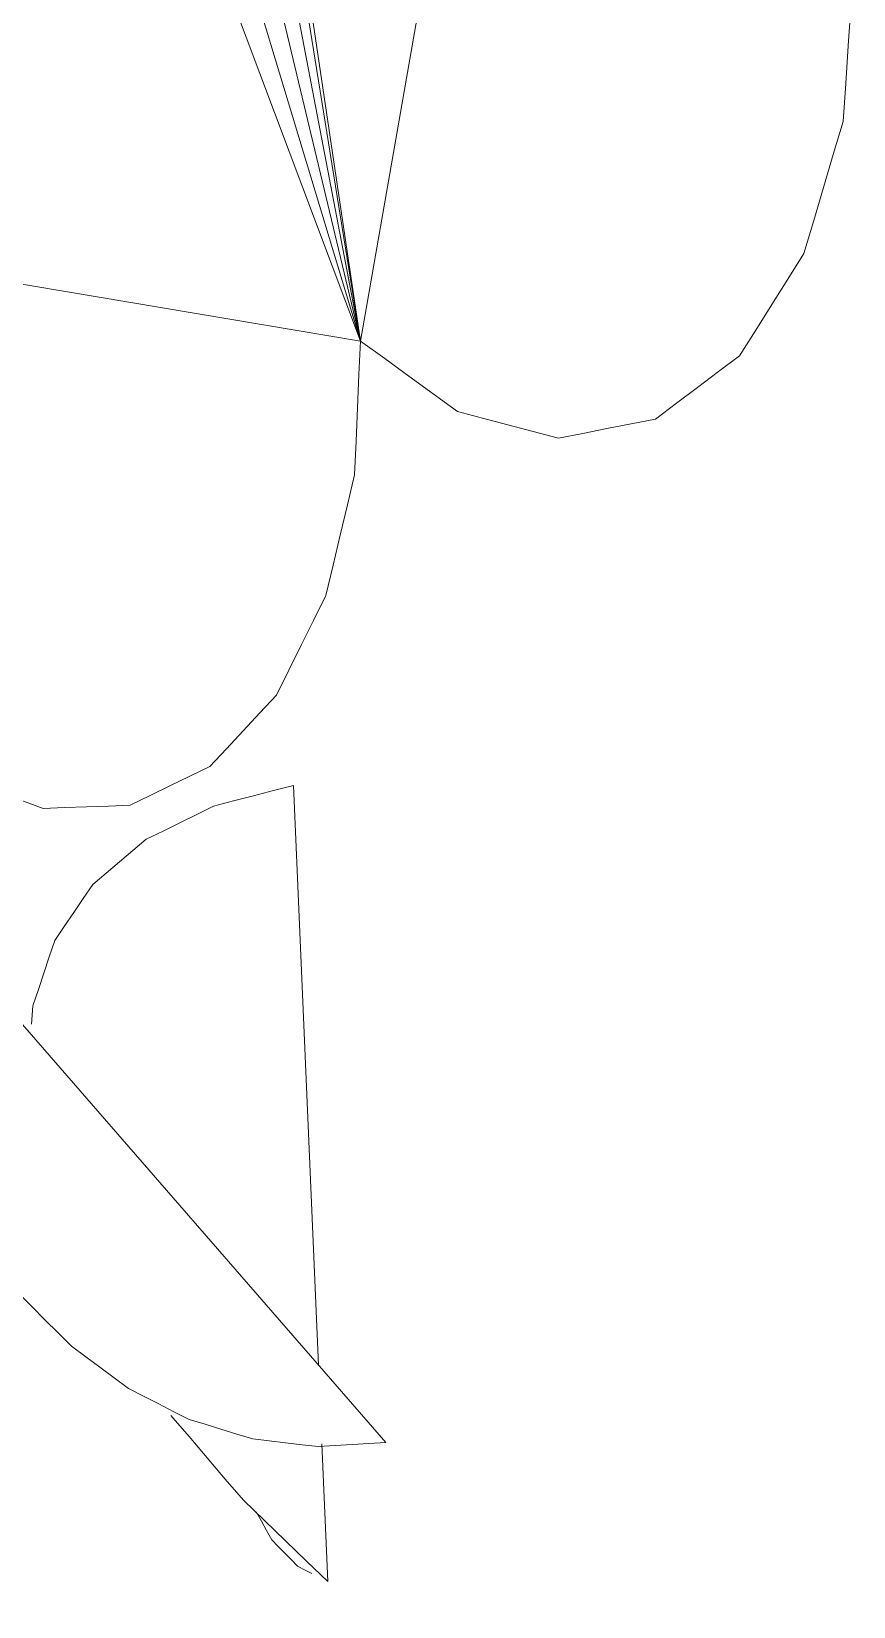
# Model space of a CAD drawing. Header units: metres. Extents: x 13.9 to 26.7, y -0.2 to 3.2.
# Drawn here: x 21.3526 to 21.3887, y 1.9272 to 1.9963 of the extents above; entities that cross this region are included whole.
import ezdxf

# ---------------------------------------------------------------- set-up
doc = ezdxf.new("R2010")
doc.units = ezdxf.units.M
doc.layers.add('Importações nas famílias', color=10, linetype='Continuous', lineweight=5)
doc.layers.add('Vegetação', color=7, linetype='Continuous', lineweight=5)

# ---------------------------------------------------------------- blocks, each defined once
blk = doc.blocks.new('Planta_pergolado_12200 - plantas pergolado_skp_Component_12-V3420-Corte 1')
at = {"layer": 'Importações nas famílias'}
for p, q in [((21.364132, 1.963221), (21.365228, 1.937763)), ((21.352634, 1.952739), (21.352691, 1.953544)), ((21.365377, 1.934307), (21.365638, 1.928255))]:
    blk.add_line(p, q, dxfattribs=at)
at = {"layer": 'Importações nas famílias', "flags": 128}
for points in [[(21.360624, 1.962314), (21.361501, 1.962541), (21.362378, 1.962767), (21.363255, 1.962994), (21.364132, 1.963221)], [(21.357664, 1.960852), (21.358404, 1.961217), (21.359144, 1.961583), (21.359884, 1.961948), (21.360624, 1.962314)], [(21.355321, 1.95887), (21.355906, 1.959366), (21.356492, 1.959861), (21.357078, 1.960356), (21.357664, 1.960852)], [(21.35365, 1.956415), (21.354068, 1.957029), (21.354485, 1.957643), (21.354903, 1.958256), (21.355321, 1.95887)], [(21.352691, 1.953544), (21.35293, 1.954262), (21.35317, 1.954979), (21.35341, 1.955697), (21.35365, 1.956415)], [(21.361937, 1.931825), (21.361141, 1.932757), (21.360345, 1.93369), (21.359549, 1.934623), (21.358753, 1.935555)], [(21.365638, 1.928255), (21.364713, 1.929148), (21.363787, 1.93004), (21.362862, 1.930932), (21.361937, 1.931825)], [(21.362494, 1.931316), (21.362725, 1.930908), (21.362955, 1.930499), (21.363186, 1.93009)], [(21.363186, 1.93009), (21.363468, 1.9298), (21.36375, 1.92951), (21.364033, 1.92922), (21.364315, 1.92893)], [(21.364315, 1.92893), (21.364646, 1.928761), (21.364942, 1.92861)]]:
    blk.add_lwpolyline(points, dxfattribs=at)
blk = doc.blocks.new('Planta_pergolado_12200 - plantas pergolado_skp_Component_16-V3422-Corte 1')
blk.add_blockref('Planta_pergolado_12200 - plantas pergolado_skp_Component_12-V3420-Corte 1', (0, 0))
blk = doc.blocks.new('Planta_pergolado_12200 - plantas pergolado_skp_-V3429-Corte 1')
blk.add_blockref('Planta_pergolado_12200 - plantas pergolado_skp_Component_16-V3422-Corte 1', (0, 0))
blk = doc.blocks.new('Planta_pergolado_12200 - plantas pergolado_skp_-V3430-Corte 1')
blk.add_blockref('Planta_pergolado_12200 - plantas pergolado_skp_-V3429-Corte 1', (0, 0))
blk = doc.blocks.new('Planta_pergolado_12200 - plantas pergolado_skp_Component_12-V1120-Corte 1')
at = {"layer": 'Importações nas famílias'}
for p, q in [((16.469645, 1.90357), (16.494547, 1.932207)), ((16.49047, 1.917028), (16.489867, 1.916509))]:
    blk.add_line(p, q, dxfattribs=at)
at = {"layer": 'Importações nas famílias', "flags": 128}
for points in [[(16.493788, 1.927756), (16.493978, 1.928869), (16.494168, 1.929981), (16.494357, 1.931094), (16.494547, 1.932207)], [(16.494547, 1.932207), (16.494954, 1.93189), (16.49536, 1.931573), (16.495767, 1.931256), (16.496173, 1.930939)], [(16.496173, 1.930939), (16.496397, 1.930527), (16.496621, 1.930116), (16.496845, 1.929705), (16.497069, 1.929294)], [(16.497069, 1.929294), (16.497105, 1.928798), (16.497141, 1.928303), (16.497177, 1.927807), (16.497213, 1.927311)], [(16.492728, 1.923554), (16.492993, 1.924605), (16.493258, 1.925655), (16.493523, 1.926706), (16.493788, 1.927756)], [(16.497213, 1.927311), (16.49706, 1.926743), (16.496907, 1.926175), (16.496754, 1.925606), (16.496602, 1.925038)], [(16.496602, 1.925038), (16.496264, 1.92441), (16.495926, 1.923782), (16.495588, 1.923154), (16.49525, 1.922526)], [(16.491381, 1.919649), (16.491718, 1.920626), (16.492055, 1.921602), (16.492392, 1.922578), (16.492728, 1.923554)], [(16.49525, 1.922526), (16.494735, 1.921853), (16.49422, 1.921181), (16.493705, 1.920508), (16.49319, 1.919835)], [(16.48976, 1.916084), (16.490165, 1.916975), (16.49057, 1.917867), (16.490975, 1.918758), (16.491381, 1.919649)], [(16.49319, 1.919835), (16.49251, 1.919133), (16.49183, 1.918432), (16.49115, 1.91773), (16.49047, 1.917028)], [(16.487883, 1.912898), (16.488352, 1.913694), (16.488822, 1.914491), (16.489291, 1.915287), (16.48976, 1.916084)], [(16.485773, 1.910126), (16.4863, 1.910819), (16.486828, 1.911512), (16.487356, 1.912205), (16.487883, 1.912898)], [(16.483451, 1.9078), (16.484031, 1.908382), (16.484612, 1.908963), (16.485192, 1.909545), (16.485773, 1.910126)], [(16.480944, 1.905946), (16.481571, 1.906409), (16.482197, 1.906873), (16.482824, 1.907337), (16.483451, 1.9078)], [(16.478279, 1.904583), (16.478945, 1.904924), (16.479612, 1.905264), (16.480278, 1.905605), (16.480944, 1.905946)], [(16.475487, 1.903727), (16.476185, 1.903941), (16.476883, 1.904155), (16.477581, 1.904369), (16.478279, 1.904583)], [(16.469645, 1.90357), (16.470383, 1.903524), (16.471122, 1.903479), (16.47186, 1.903434), (16.472598, 1.903388)], [(16.472598, 1.903388), (16.473321, 1.903473), (16.474043, 1.903558), (16.474765, 1.903643), (16.475487, 1.903727)]]:
    blk.add_lwpolyline(points, dxfattribs=at)
blk = doc.blocks.new('Planta_pergolado_12200 - plantas pergolado_skp_Component_12-V3504-Corte 1')
at = {"layer": 'Importações nas famílias'}
for p, q in [((21.364477, 1.9075), (21.331288, 1.951984)), ((21.345084, 1.922433), (21.344303, 1.923398))]:
    blk.add_line(p, q, dxfattribs=at)
at = {"layer": 'Importações nas famílias', "flags": 128}
for points in [[(21.331288, 1.951984), (21.331337, 1.950794), (21.331386, 1.949604), (21.331434, 1.948413), (21.331483, 1.947223)], [(21.331995, 1.947638), (21.331818, 1.948725), (21.331641, 1.949811), (21.331465, 1.950897), (21.331288, 1.951984)], [(21.331483, 1.947223), (21.331688, 1.94599), (21.331893, 1.944757), (21.332098, 1.943524), (21.332303, 1.94229)], [(21.333153, 1.943254), (21.332863, 1.94435), (21.332574, 1.945446), (21.332284, 1.946542), (21.331995, 1.947638)], [(21.334748, 1.938879), (21.334349, 1.939972), (21.33395, 1.941066), (21.333551, 1.94216), (21.333153, 1.943254)], [(21.332303, 1.94229), (21.332659, 1.941043), (21.333016, 1.939795), (21.333372, 1.938548), (21.333728, 1.937301)], [(21.336763, 1.934562), (21.33626, 1.935641), (21.335756, 1.93672), (21.335252, 1.937799), (21.334748, 1.938879)], [(21.333728, 1.937301), (21.334228, 1.936068), (21.334727, 1.934836), (21.335226, 1.933604), (21.335725, 1.932371)], [(21.339177, 1.930351), (21.338573, 1.931403), (21.33797, 1.932456), (21.337367, 1.933509), (21.336763, 1.934562)], [(21.335725, 1.932371), (21.336356, 1.931183), (21.336986, 1.929995), (21.337617, 1.928806), (21.338247, 1.927618)], [(21.34196, 1.926293), (21.341264, 1.927307), (21.340568, 1.928322), (21.339873, 1.929336), (21.339177, 1.930351)], [(21.338247, 1.927618), (21.338994, 1.926501), (21.339741, 1.925385), (21.340488, 1.924268), (21.341235, 1.923152)], [(21.344303, 1.923398), (21.343522, 1.924363), (21.342741, 1.925328), (21.34196, 1.926293)], [(21.341235, 1.923152), (21.342081, 1.922134), (21.342927, 1.921115), (21.343773, 1.920097), (21.344619, 1.919078)], [(21.348513, 1.918813), (21.347656, 1.919718), (21.346799, 1.920623), (21.345941, 1.921528), (21.345084, 1.922433)], [(21.344619, 1.919078), (21.345543, 1.918182), (21.346468, 1.917285), (21.347393, 1.916389), (21.348318, 1.915493)], [(21.352209, 1.915475), (21.351285, 1.91631), (21.350361, 1.917144), (21.349437, 1.917979), (21.348513, 1.918813)], [(21.348318, 1.915493), (21.349301, 1.914739), (21.350283, 1.913986), (21.351265, 1.913232), (21.352248, 1.912479)], [(21.356131, 1.912455), (21.355151, 1.91321), (21.35417, 1.913965), (21.35319, 1.91472), (21.352209, 1.915475)], [(21.352248, 1.912479), (21.353264, 1.911886), (21.354281, 1.911293), (21.355298, 1.910701), (21.356314, 1.910108)], [(21.360236, 1.909787), (21.359209, 1.910454), (21.358183, 1.911121), (21.357157, 1.911788), (21.356131, 1.912455)], [(21.356314, 1.910108), (21.357341, 1.90969), (21.358369, 1.909272), (21.359396, 1.908853), (21.360423, 1.908435)], [(21.364477, 1.9075), (21.363417, 1.908072), (21.362356, 1.908644), (21.361296, 1.909215), (21.360236, 1.909787)], [(21.360423, 1.908435), (21.361436, 1.908201), (21.36245, 1.907968), (21.363463, 1.907734), (21.364477, 1.9075)]]:
    blk.add_lwpolyline(points, dxfattribs=at)
blk = doc.blocks.new('Planta_pergolado_12200 - plantas pergolado_skp_Component_16-V3507-Corte 1')
at = {"extrusion": (0, 0, -1), "zscale": -1}
blk.add_blockref('Planta_pergolado_12200 - plantas pergolado_skp_Component_12-V1120-Corte 1', (-37.837831, 0.030793), dxfattribs=at)
blk.add_blockref('Planta_pergolado_12200 - plantas pergolado_skp_Component_12-V3504-Corte 1', (0, 0))
blk = doc.blocks.new('Planta_pergolado_12200 - plantas pergolado_skp_-V3517-Corte 1')
blk.add_blockref('Planta_pergolado_12200 - plantas pergolado_skp_Component_16-V3507-Corte 1', (0, 0))
blk = doc.blocks.new('Planta_pergolado_12200 - plantas pergolado_skp_-V3518-Corte 1')
blk.add_blockref('Planta_pergolado_12200 - plantas pergolado_skp_-V3517-Corte 1', (0, 0))
blk = doc.blocks.new('Planta_pergolado_12200 - plantas pergolado_skp_-V3670-Corte 1')
for name in ['Planta_pergolado_12200 - plantas pergolado_skp_-V3518-Corte 1', 'Planta_pergolado_12200 - plantas pergolado_skp_-V3430-Corte 1']:
    blk.add_blockref(name, (0, 0))
blk = doc.blocks.new('Planta_pergolado_12200 - plantas pergolado_skp_Component_17-V3728-Corte 1')
at = {"layer": 'Importações nas famílias'}
for p, q in [((21.374465, 2.02498), (21.367078, 1.982736)), ((21.367078, 1.982736), (21.361543, 2.01986)), ((21.361948, 2.014464), (21.367078, 1.982736)), ((21.367078, 1.982736), (21.361469, 2.012007)), ((21.367078, 1.982736), (21.360568, 2.00994)), ((21.359308, 2.008404), (21.367078, 1.982736)), ((21.357773, 2.007502), (21.367078, 1.982736)), ((21.337276, 1.987723), (21.367078, 1.982736))]:
    blk.add_line(p, q, dxfattribs=at)
at = {"layer": 'Importações nas famílias', "flags": 128}
for points in [[(21.388734, 1.999013), (21.38862, 1.997355), (21.388505, 1.995697), (21.388391, 1.994039), (21.388276, 1.992381)], [(21.388276, 1.992381), (21.387847, 1.990929), (21.387418, 1.989478), (21.386989, 1.988026), (21.386559, 1.986574)], [(21.386559, 1.986574), (21.385852, 1.985453), (21.385145, 1.984332), (21.384438, 1.98321), (21.38373, 1.982089)], [(21.367078, 1.982736), (21.367013, 1.981268), (21.366948, 1.979799), (21.366883, 1.978331), (21.366818, 1.976863)], [(21.371333, 1.979646), (21.370269, 1.980419), (21.369205, 1.981191), (21.368142, 1.981964), (21.367078, 1.982736)], [(21.38373, 1.982089), (21.382806, 1.981394), (21.381881, 1.980699), (21.380956, 1.980004), (21.380031, 1.979309)], [(21.375777, 1.978471), (21.374666, 1.978765), (21.373555, 1.979059), (21.372444, 1.979352), (21.371333, 1.979646)], [(21.380031, 1.979309), (21.378968, 1.979099), (21.377904, 1.97889), (21.376841, 1.97868), (21.375777, 1.978471)], [(21.366818, 1.976863), (21.366504, 1.975537), (21.366189, 1.974212), (21.365875, 1.972886), (21.365561, 1.97156)], [(21.365561, 1.97156), (21.365018, 1.970468), (21.364476, 1.969375), (21.363933, 1.968282), (21.363391, 1.967189)], [(21.363391, 1.967189), (21.362657, 1.966404), (21.361924, 1.965618), (21.361191, 1.964833), (21.360457, 1.964048)], [(21.360457, 1.964048), (21.359583, 1.963623), (21.358708, 1.963199), (21.357834, 1.962774), (21.356959, 1.962349)], [(21.353135, 1.962211), (21.352163, 1.962568), (21.351191, 1.962925), (21.350218, 1.963283), (21.349246, 1.96364)], [(21.356959, 1.962349), (21.356003, 1.962315), (21.355047, 1.96228), (21.354091, 1.962245), (21.353135, 1.962211)]]:
    blk.add_lwpolyline(points, dxfattribs=at)
blk = doc.blocks.new('Planta_pergolado_12200 - plantas pergolado_skp_Component_16-V3729-Corte 1')
blk.add_blockref('Planta_pergolado_12200 - plantas pergolado_skp_Component_17-V3728-Corte 1', (0, 0))
blk = doc.blocks.new('Planta_pergolado_12200 - plantas pergolado_skp_-V3748-Corte 1')
blk.add_blockref('Planta_pergolado_12200 - plantas pergolado_skp_Component_16-V3729-Corte 1', (0, 0))
blk = doc.blocks.new('Planta_pergolado_12200 - plantas pergolado_skp_-V3749-Corte 1')
blk.add_blockref('Planta_pergolado_12200 - plantas pergolado_skp_-V3748-Corte 1', (0, 0))
blk = doc.blocks.new('Planta_pergolado_12200 - plantas pergolado_skp_-V4052-Corte 1')
blk.add_blockref('Planta_pergolado_12200 - plantas pergolado_skp_-V3749-Corte 1', (0, 0))
blk = doc.blocks.new('Planta_pergolado_12200 - Planta_pergolado_12200-3075656-Corte 1')
for name in ['Planta_pergolado_12200 - plantas pergolado_skp_-V4052-Corte 1', 'Planta_pergolado_12200 - plantas pergolado_skp_-V3670-Corte 1']:
    blk.add_blockref(name, (0, 0))

msp = doc.modelspace()

# ---------------------------------------------------------------- block references
at = {"layer": 'Vegetação', "color": 10}
msp.add_blockref('Planta_pergolado_12200 - Planta_pergolado_12200-3075656-Corte 1', (0, 0), dxfattribs=at)

doc.saveas('drawing.dxf')
